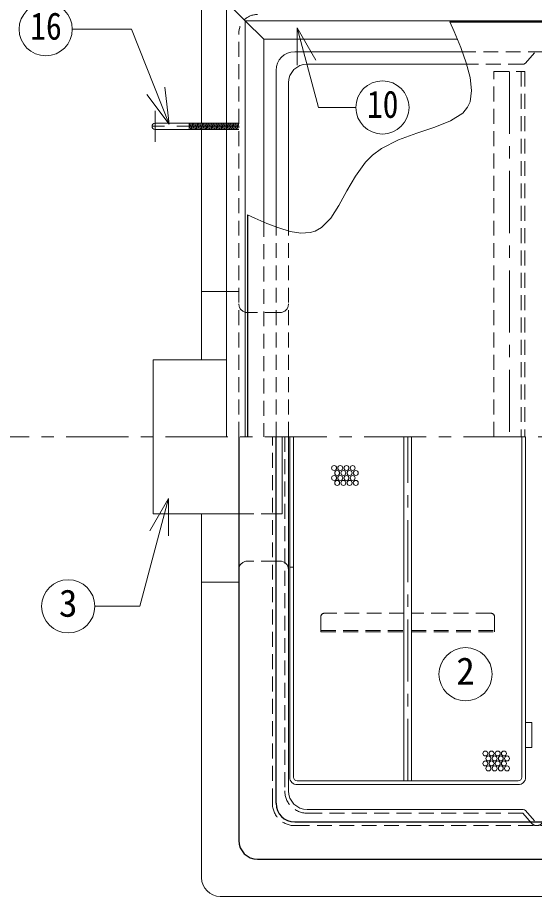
# Model space of a CAD drawing. Units: millimetres at full size, sheet at 1:10; details may follow other scales. Extents: x -2052 to 1998, y -1453 to 1357.
# Drawn here: x -1163 to -747, y 187 to 895 of the extents above; entities that cross this region are included whole.
import ezdxf
from ezdxf.enums import TextEntityAlignment as Align

# ---------------------------------------------------------------- set-up
doc = ezdxf.new("R2010")
doc.units = ezdxf.units.MM
doc.header["$LTSCALE"] = 10
doc.linetypes.add('CHAIN1', pattern=[8, 5, -1, 1, -1])
doc.linetypes.add('DASHED1', pattern=[1.8, 1.2, -0.6])
doc.layers.add('0-0____1', color=4, linetype='Continuous', lineweight=9)
doc.styles.add('ＭＳ ゴシック', font='')
doc.styles.get('ＭＳ ゴシック').set_extended_font_data('MS Gothic')

msp = doc.modelspace()

# ---------------------------------------------------------------- linework, layer by layer
at = {"layer": '0-0____1'}
for p, q in [((-1014.97, 912.49), (-1014.97, 809.99)), ((-979.97, 892.49), (-964.97, 877.49)), ((-964.97, 730.47), (-964.97, 877.49)), ((-808.97, 877.49), (-964.97, 877.49)), ((-805.03, 867.49), (-939.97, 867.49)), ((-801.51, 857.49), (-929.97, 857.49)), ((-954.97, 726.46), (-954.97, 852.49)), ((-944.97, 723.28), (-944.97, 842.49)), ((-1024.87, 809.99), (-1024.87, 804.99)), ((-1024, 804.99), (-1024.41, 809.99)), ((-1023, 804.99), (-1023.41, 809.99)), ((-1022, 804.99), (-1022.4, 809.99)), ((-1020.99, 804.99), (-1021.4, 809.99)), ((-1019.99, 804.99), (-1020.4, 809.99)), ((-1018.99, 804.99), (-1019.39, 809.99)), ((-1017.98, 804.99), (-1018.39, 809.99)), ((-1016.98, 804.99), (-1017.39, 809.99)), ((-1015.98, 804.99), (-1016.38, 809.99)), ((-1014.97, 804.99), (-1015.38, 809.99)), ((-1013.97, 804.99), (-1014.38, 809.99)), ((-1012.97, 804.99), (-1013.37, 809.99)), ((-1011.96, 804.99), (-1012.37, 809.99)), ((-1010.96, 804.99), (-1011.37, 809.99)), ((-1009.96, 804.99), (-1010.36, 809.99)), ((-1008.95, 804.99), (-1009.36, 809.99)), ((-1007.95, 804.99), (-1008.36, 809.99)), ((-1006.95, 804.99), (-1007.35, 809.99)), ((-1005.94, 804.99), (-1006.35, 809.99)), ((-1004.94, 804.99), (-1005.35, 809.99)), ((-1003.94, 804.99), (-1004.34, 809.99)), ((-1002.93, 804.99), (-1003.34, 809.99)), ((-1001.93, 804.99), (-1002.34, 809.99)), ((-1000.93, 804.99), (-1001.33, 809.99)), ((-999.92, 804.99), (-1000.33, 809.99)), ((-998.92, 804.99), (-999.33, 809.99)), ((-997.92, 804.99), (-998.32, 809.99)), ((-996.91, 804.99), (-997.32, 809.99)), ((-995.91, 804.99), (-996.32, 809.99)), ((-994.97, 805.83), (-995.31, 809.99)), ((-1014.97, 804.99), (-1014.97, 619.49)), ((-994.97, 674.49), (-1014.97, 674.49)), ((-944.97, 557.49), (-944.97, 450.49)), ((-943.97, 557.49), (-943.97, 452.49)), ((-940.97, 557.49), (-940.97, 452.49)), ((-1014.97, 495.49), (-1014.97, 440.49))]:
    msp.add_line(p, q, dxfattribs=at)
at = {"layer": '0-0____1', "color": 7, "lineweight": 18}
for p, q in [((-994.97, 907.49), (-994.97, 557.49)), ((290.03, 892.49), (-979.97, 892.49)), ((-937.87, 886.71), (-922.87, 860.73)), ((-937.87, 886.71), (-937.87, 856.71)), ((-937.87, 886.71), (-920.71, 822.66)), ((-1041.16, 809.06), (-1044.57, 838.87)), ((-1041.16, 809.06), (-1059.01, 833.17)), ((-890.72, 822.66), (-920.71, 822.66)), ((-1052.37, 809.99), (-994.97, 809.99)), ((-1052.37, 804.99), (-994.97, 804.99)), ((-1053.97, 495.49), (-1053.97, 619.49)), ((-994.97, 619.49), (-1053.97, 619.49)), ((-949.97, 495.49), (-949.97, 557.49)), ((-851.97, 280.49), (-851.97, 557.49)), ((-845.97, 280.49), (-845.97, 557.49)), ((-756.97, 557.49), (-756.97, 283.49)), ((-753.97, 283.49), (-753.97, 557.49)), ((-1041.58, 507.71), (-1064.8, 421.03)), ((-1041.58, 507.71), (-1056.58, 481.73)), ((-1041.58, 507.71), (-1041.58, 477.71)), ((-984.97, 495.49), (-1053.97, 495.49)), ((-954.97, 495.49), (-949.97, 495.49)), ((-954.97, 457.49), (-951.97, 457.49)), ((-944.97, 450.49), (-944.97, 272.49)), ((-940.97, 452.49), (-940.97, 283.49)), ((-1100.98, 421.03), (-1064.8, 421.03)), ((-753.97, 327.49), (-748.97, 327.49)), ((-759.97, 280.49), (-937.97, 280.49)), ((-937.97, 277.49), (-759.97, 277.49)), ((-929.97, 257.49), (-756.01, 257.49)), ((-746.85, 248.35), (-754.13, 256.64)), ((-999.97, 187.49), (310.03, 187.49))]:
    msp.add_line(p, q, dxfattribs=at)
at = {"layer": '0-0____1', "color": 5, "lineweight": 25}
for p, q in [((-814.88, 891.49), (288.03, 891.49)), ((-977.97, 736.26), (-977.97, 557.49)), ((-984.97, 557.49), (-984.97, 232.49)), ((-954.97, 262.49), (-954.97, 557.49)), ((-939.97, 247.49), (250.03, 247.49)), ((-969.97, 217.49), (280.03, 217.49))]:
    msp.add_line(p, q, dxfattribs=at)
at = {"layer": '0-0____1', "linetype": 'DASHED1'}
for p, q in [((-984.97, 557.49), (-984.97, 882.49)), ((250.03, 867.49), (-805.03, 867.49)), ((-746.85, 866.64), (-754.13, 858.35)), ((-756.01, 857.49), (-801.51, 857.49)), ((-757.47, 851.49), (-757.47, 557.49)), ((-994.97, 809.99), (-984.97, 809.99)), ((-993.9, 804.99), (-994.31, 809.99)), ((-992.9, 804.99), (-993.31, 809.99)), ((-991.9, 804.99), (-992.3, 809.99)), ((-990.89, 804.99), (-991.3, 809.99)), ((-989.89, 804.99), (-990.3, 809.99)), ((-988.89, 804.99), (-989.29, 809.99)), ((-987.88, 804.99), (-988.29, 809.99)), ((-986.88, 804.99), (-987.29, 809.99)), ((-985.88, 804.99), (-986.28, 809.99)), ((-984.97, 806.23), (-985.28, 809.99)), ((-994.91, 804.99), (-994.97, 805.83)), ((-994.97, 804.99), (-984.97, 804.99)), ((-964.97, 730.47), (-964.97, 557.49)), ((-954.97, 557.49), (-954.97, 726.46)), ((-944.97, 557.49), (-944.97, 723.28)), ((-994.97, 674.49), (-984.97, 674.49)), ((-951.97, 657.49), (-977.97, 657.49)), ((-918.97, 412.49), (-918.97, 400.49)), ((-851.97, 415.49), (-915.97, 415.49)), ((-781.97, 415.49), (-845.97, 415.49)), ((-778.97, 412.49), (-778.97, 400.49)), ((-918.97, 401.49), (-851.97, 401.49)), ((-918.97, 400.49), (-851.97, 400.49)), ((-845.97, 401.49), (-778.97, 401.49)), ((-845.97, 400.49), (-778.97, 400.49))]:
    msp.add_line(p, q, dxfattribs=at)
at = {"layer": '0-0____1', "color": 7, "linetype": 'DASHED1', "lineweight": 18}
for p, q in [((-779.47, 851.49), (-754.47, 851.49)), ((-779.47, 557.49), (-779.47, 851.49)), ((-754.47, 851.49), (-754.47, 557.49)), ((-957.97, 262.49), (-957.97, 557.49)), ((-947.97, 557.49), (-947.97, 272.49)), ((-954.97, 495.49), (-984.97, 495.49)), ((-954.97, 457.49), (-977.97, 457.49)), ((-929.97, 254.49), (-756.24, 254.49)), ((-749.11, 246.37), (-756.24, 254.49)), ((-939.97, 244.49), (250.03, 244.49))]:
    msp.add_line(p, q, dxfattribs=at)
at = {"layer": '0-0____1', "linetype": 'CHAIN1'}
for p, q in [((-766.97, 851.49), (-766.97, 557.49)), ((-1052.37, 819.99), (-1052.37, 794.99)), ((-984.97, 807.49), (-1064.87, 807.49)), ((-1203.97, 557.49), (675.03, 557.49)), ((-848.97, 280.49), (-848.97, 557.49))]:
    msp.add_line(p, q, dxfattribs=at)
at = {"layer": '0-0____1', "color": 7, "lineweight": 18}
for points in [[(-994.97, 907.49), (-979.97, 892.49), (-979.97, 557.49)], [(-814.88, 891.49), (-811.61, 883.88), (-806.27, 870.94), (-801.77, 858.49), (-798.65, 846.86), (-797.42, 836.34), (-798.63, 827.25), (-800.65, 822.77), (-804.56, 818.12), (-814.44, 811.81), (-827.21, 806.79), (-841.6, 802.07), (-856.35, 796.64), (-870.18, 789.49), (-877.28, 784.17), (-882.85, 778.54), (-891.01, 767.42), (-897.95, 755.46), (-904.36, 743.8), (-910.94, 733.57), (-918.39, 725.91), (-923.37, 723.1), (-927.43, 721.92), (-935.16, 721.53), (-943.67, 722.89), (-952.8, 725.62), (-962.37, 729.32), (-972.21, 733.64), (-977.97, 736.26)], [(-1041.16, 809.06), (-1071.34, 885.59), (-1119.12, 885.59)], [(-943.97, 283.49), (-943.97, 452.49), (-940.97, 452.49)], [(-984.97, 440.49), (-1014.97, 440.49), (-1014.97, 202.49)], [(-753.97, 307.49), (-748.97, 307.49), (-748.97, 327.49)]]:
    msp.add_lwpolyline(points, dxfattribs=at)
for centre in [(-1140.54, 885.59), (-869.29, 822.66), (-1122.41, 421.03), (-802.31, 366.37)]:
    msp.add_circle(centre, 21.43, dxfattribs=at)
at = {"layer": '0-0____1'}
for centre in [(-908.26, 532.36), (-903.26, 532.36), (-898.26, 532.36), (-893.26, 532.36), (-908.26, 524.36), (-905.76, 528.36), (-903.26, 524.36), (-900.76, 528.36), (-898.26, 524.36), (-895.76, 528.36), (-893.26, 524.36), (-890.76, 528.36), (-905.76, 520.36), (-900.76, 520.36), (-895.76, 520.36), (-890.76, 520.36), (-786.42, 302.55), (-781.42, 302.55), (-776.42, 302.55), (-771.42, 302.55), (-783.92, 298.55), (-778.92, 298.55), (-773.92, 298.55), (-768.92, 298.55), (-786.42, 294.55), (-783.92, 290.55), (-781.42, 294.55), (-778.92, 290.55), (-776.42, 294.55), (-773.92, 290.55), (-771.42, 294.55), (-768.92, 290.55)]:
    msp.add_circle(centre, 2, dxfattribs=at)
at = {"layer": '0-0____1', "linetype": 'DASHED1'}
for centre, radius, start, end in [((-969.97, 882.49), 15, 90, 180), ((-756.01, 859.99), 2.5, 270, 318.74883), ((-977.97, 664.49), 7, 180, 270), ((-951.97, 664.49), 7, 270, 0), ((-915.97, 412.49), 3, 90, 180), ((-781.97, 412.49), 3, 0, 90)]:
    msp.add_arc(centre, radius, start, end, dxfattribs=at)
at = {"layer": '0-0____1'}
for centre in [(-939.97, 852.49), (-929.97, 842.49)]:
    msp.add_arc(centre, 15, 90, 180, dxfattribs=at)
at = {"layer": '0-0____1', "color": 7, "lineweight": 18}
for centre, radius, start, end in [((-1052.37, 807.49), 2.5, 90, 270), ((-951.97, 450.49), 7, 0, 90), ((-937.97, 283.49), 6, 180, 270), ((-937.97, 283.49), 3, 180, 270), ((-759.97, 283.49), 3, 270, 0), ((-759.97, 283.49), 6, 270, 0), ((-929.97, 272.49), 15, 180, 270), ((-756.01, 254.99), 2.5, 41.25117, 90), ((-999.97, 202.49), 15, 180, 270)]:
    msp.add_arc(centre, radius, start, end, dxfattribs=at)
at = {"layer": '0-0____1', "color": 7, "linetype": 'DASHED1', "lineweight": 18}
for centre, radius, start, end in [((-977.97, 450.49), 7, 90, 180), ((-929.97, 272.49), 18, 180, 270), ((-939.97, 262.49), 18, 180, 270), ((-744.97, 249.99), 5.5, 221.25117, 318.74883)]:
    msp.add_arc(centre, radius, start, end, dxfattribs=at)
at = {"layer": '0-0____1', "color": 5, "lineweight": 25}
for centre in [(-939.97, 262.49), (-969.97, 232.49)]:
    msp.add_arc(centre, 15, 180, 270, dxfattribs=at)

# ---------------------------------------------------------------- texts
at = {"layer": '0-0____1', "color": 7, "style": 'ＭＳ ゴシック', "width": 0.85}
for s, p in [('16', (-1153.04, 870.59)), ('10', (-881.79, 807.66))]:
    msp.add_text(s, height=21.99, dxfattribs=at).set_placement(p, align=Align.BOTTOM_LEFT)
at = {"layer": '0-0____1', "color": 7, "style": 'ＭＳ ゴシック'}
for s, p in [('3', (-1129.91, 406.03)), ('2', (-809.81, 351.37))]:
    msp.add_text(s, height=21.99, dxfattribs=at).set_placement(p, align=Align.BOTTOM_LEFT)

doc.saveas('drawing.dxf')
